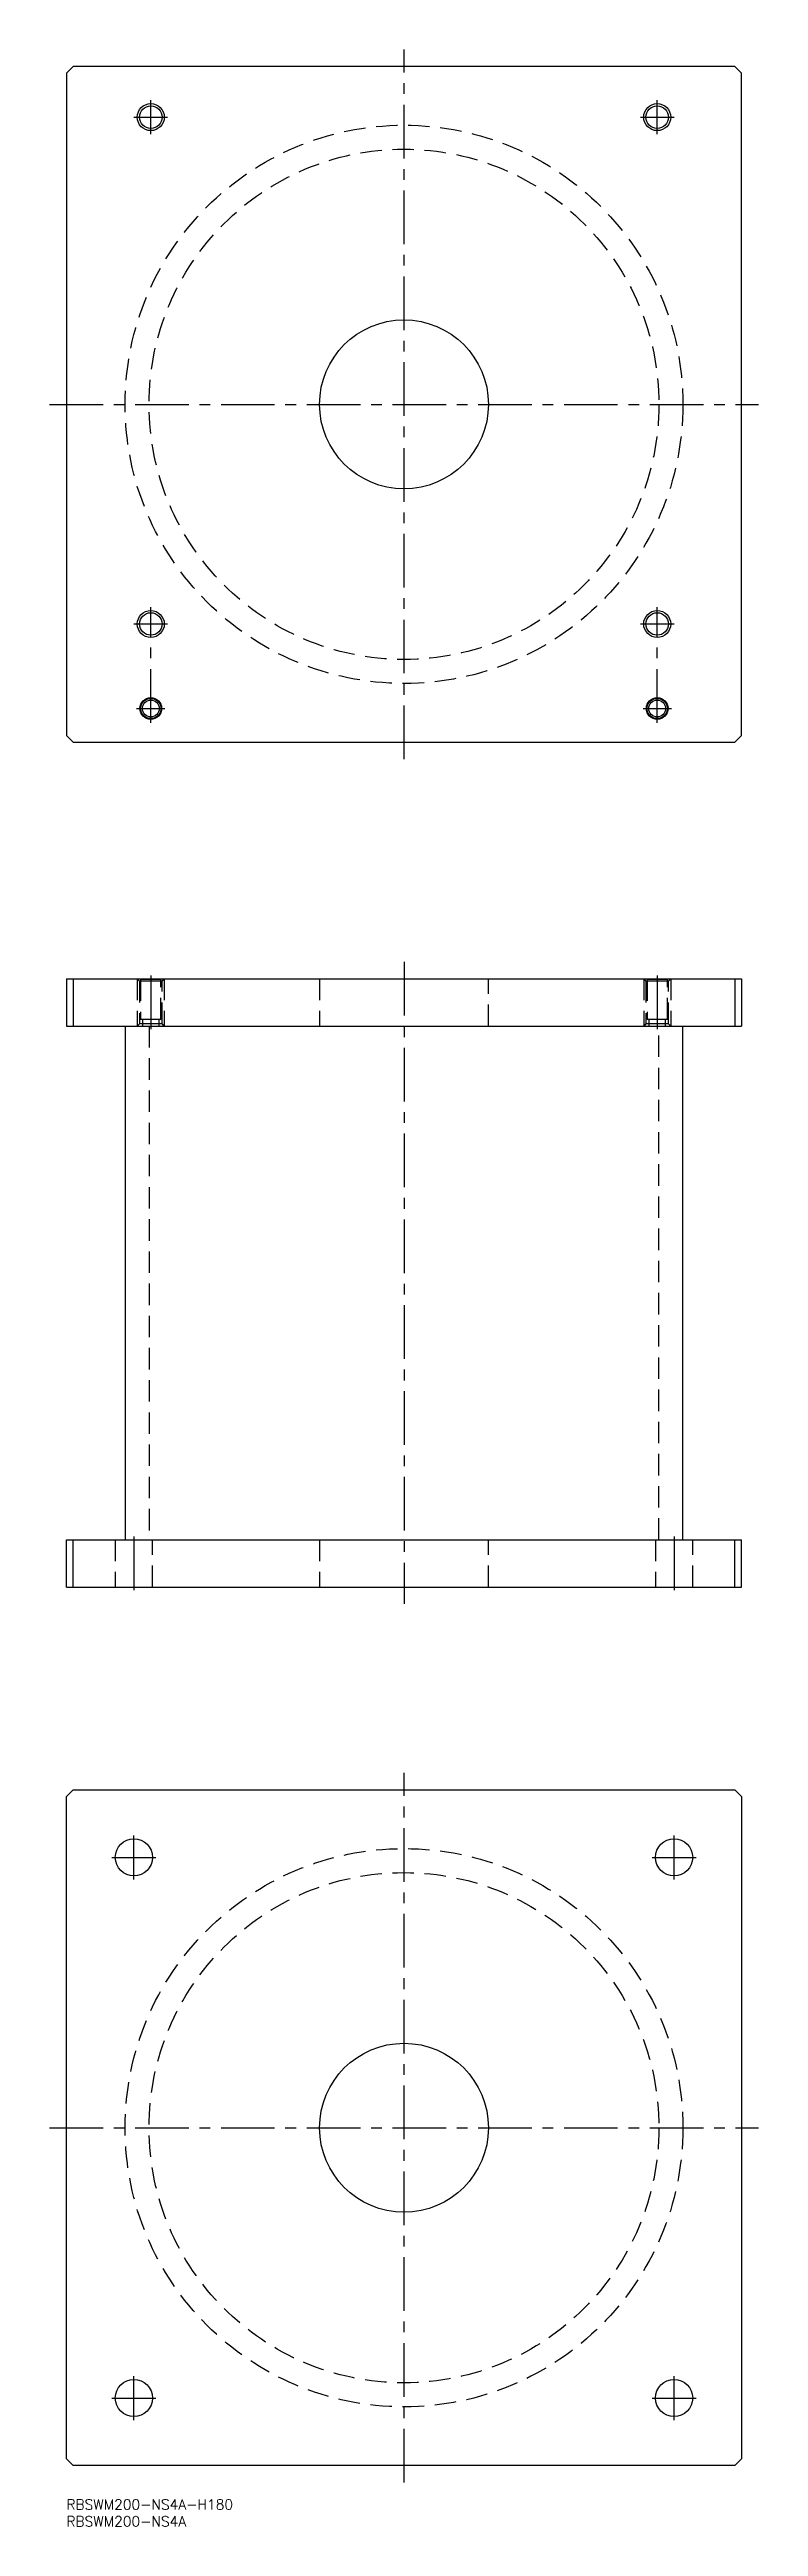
# Model space of a CAD drawing. Extents: x -5 to 205, y -8 to 725.
import ezdxf

# ---------------------------------------------------------------- set-up
doc = ezdxf.new("R2010")
doc.units = 0
doc.header["$LTSCALE"] = 0.5
doc.linetypes.add('CENTER', pattern=[50.8, 31.75, -6.35, 6.35, -6.35])
doc.linetypes.add('DASHED', pattern=[19.05, 12.7, -6.35])
for name, color, linetype in [('MSM_CENTER', 1, 'CENTER'), ('MSM_CONTINUOUS', 7, 'CONTINUOUS'), ('MSM_DASHED', 4, 'DASHED'), ('MSM_NARROW', 5, 'CONTINUOUS'), ('MSM_PART_NUMBER', 7, 'CONTINUOUS')]:
    doc.layers.add(name, color=color, linetype=linetype)
doc.styles.get("Standard").update_dxf_attribs({"font": 'txt.shx', "height": 3, "bigfont": 'bigfont.shx'})

msp = doc.modelspace()

# ---------------------------------------------------------------- linework, layer by layer
at = {"layer": 'MSM_CENTER'}
for p, q in [((100, 515), (100, 725)), ((20, 705), (30, 705)), ((25, 700), (25, 710)), ((170, 705), (180, 705)), ((175, 700), (175, 710)), ((-5, 620), (205, 620)), ((25, 525.8), (25, 560)), ((175, 525.8), (175, 560)), ((20, 555), (30, 555)), ((170, 555), (180, 555)), ((20.8, 530), (29.2, 530)), ((170.8, 530), (179.2, 530)), ((100, 455), (100, 265)), ((25, 451), (25, 435)), ((175, 451), (175, 435)), ((20, 285), (20, 269)), ((180, 285), (180, 269)), ((100, 5), (100, 215)), ((20, 183.5), (20, 196.5)), ((180, 183.5), (180, 196.5)), ((13.5, 190), (26.5, 190)), ((173.5, 190), (186.5, 190)), ((-5, 110), (205, 110)), ((13.5, 30), (26.5, 30)), ((20, 23.5), (20, 36.5)), ((173.5, 30), (186.5, 30)), ((180, 23.5), (180, 36.5))]:
    msp.add_line(p, q, dxfattribs=at)
at = {"layer": 'MSM_CONTINUOUS'}
for p, q in [((2, 720), (0, 718)), ((198, 720), (2, 720)), ((200, 718), (198, 720)), ((0, 718), (0, 522)), ((200, 522), (200, 718)), ((0, 522), (2, 520)), ((198, 520), (200, 522)), ((2, 520), (198, 520)), ((0, 450), (0, 436)), ((0, 450), (200, 450)), ((2, 450), (2, 436)), ((198, 450), (198, 436)), ((200, 450), (200, 436)), ((0, 436), (200, 436)), ((17.4, 436), (17.4, 284)), ((182.6, 284), (182.6, 436)), ((0, 270), (0, 284)), ((0, 284), (200, 284)), ((2, 270), (2, 284)), ((198, 270), (198, 284)), ((200, 270), (200, 284)), ((0, 270), (200, 270)), ((0, 208), (2, 210)), ((0, 12), (0, 208)), ((2, 210), (198, 210)), ((198, 210), (200, 208)), ((200, 208), (200, 12)), ((2, 10), (0, 12)), ((198, 10), (2, 10)), ((200, 12), (198, 10))]:
    msp.add_line(p, q, dxfattribs=at)
for centre, radius in [((25, 705), 3.3235), ((175, 705), 3.3235), ((100, 620), 25), ((25, 555), 3.3235), ((175, 555), 3.3235), ((25, 530), 3.2), ((25, 530), 3), ((25, 530), 2.5), ((175, 530), 3.2), ((175, 530), 3), ((175, 530), 2.5), ((20, 190), 5.5), ((180, 190), 5.5), ((100, 110), 25), ((20, 30), 5.5), ((180, 30), 5.5)]:
    msp.add_circle(centre, radius, dxfattribs=at)
at = {"layer": 'MSM_DASHED'}
for p, q in [((21, 450), (21.6765, 449.3235)), ((21, 450), (21, 436)), ((21.6765, 449.3235), (21.6765, 436.6765)), ((28.3235, 449.3235), (21.6765, 449.3235)), ((21.8, 450), (22, 449.8)), ((22, 449.8), (22, 438)), ((28, 449.8), (22, 449.8)), ((28, 449.8), (28.2, 450)), ((28, 438), (28, 449.8)), ((28.3235, 449.3235), (29, 450)), ((28.3235, 436.6765), (28.3235, 449.3235)), ((29, 450), (29, 436)), ((75, 450), (75, 436)), ((125, 436), (125, 450)), ((171, 450), (171.6765, 449.3235)), ((171, 450), (171, 436)), ((171.6765, 449.3235), (171.6765, 436.6765)), ((178.3235, 449.3235), (171.6765, 449.3235)), ((171.8, 450), (172, 449.8)), ((172, 449.8), (172, 438)), ((178, 449.8), (172, 449.8)), ((178, 449.8), (178.2, 450)), ((178, 438), (178, 449.8)), ((178.3235, 449.3235), (179, 450)), ((178.3235, 436.6765), (178.3235, 449.3235)), ((179, 450), (179, 436)), ((21.6765, 436.6765), (21, 436)), ((28.3235, 436.6765), (21.6765, 436.6765)), ((28, 438), (22, 438)), ((22.5, 438), (22.5, 436)), ((24.5, 436), (24.5, 284)), ((27.5, 436), (27.5, 438)), ((29, 436), (28.3235, 436.6765)), ((171.6765, 436.6765), (171, 436)), ((178.3235, 436.6765), (171.6765, 436.6765)), ((178, 438), (172, 438)), ((172.5, 438), (172.5, 436)), ((175.5, 284), (175.5, 436)), ((177.5, 436), (177.5, 438)), ((179, 436), (178.3235, 436.6765)), ((14.5, 284), (14.5, 270)), ((25.5, 270), (25.5, 284)), ((75, 284), (75, 270)), ((125, 270), (125, 284)), ((174.5, 284), (174.5, 270)), ((185.5, 270), (185.5, 284))]:
    msp.add_line(p, q, dxfattribs=at)
for centre, radius in [((100, 620), 82.6), ((100, 620), 75.5), ((100, 110), 82.6), ((100, 110), 75.5)]:
    msp.add_circle(centre, radius, dxfattribs=at)
at = {"layer": 'MSM_NARROW'}
for centre in [(25, 705), (175, 705), (25, 555), (175, 555)]:
    msp.add_circle(centre, 4, dxfattribs=at)

# ---------------------------------------------------------------- texts
at = {"layer": 'MSM_PART_NUMBER'}
for s, p in [('RBSWM200-NS4A-H180', (0, -3)), ('RBSWM200-NS4A', (0, -8))]:
    msp.add_text(s, height=3, dxfattribs=at).set_placement(p)

doc.saveas('drawing.dxf')
